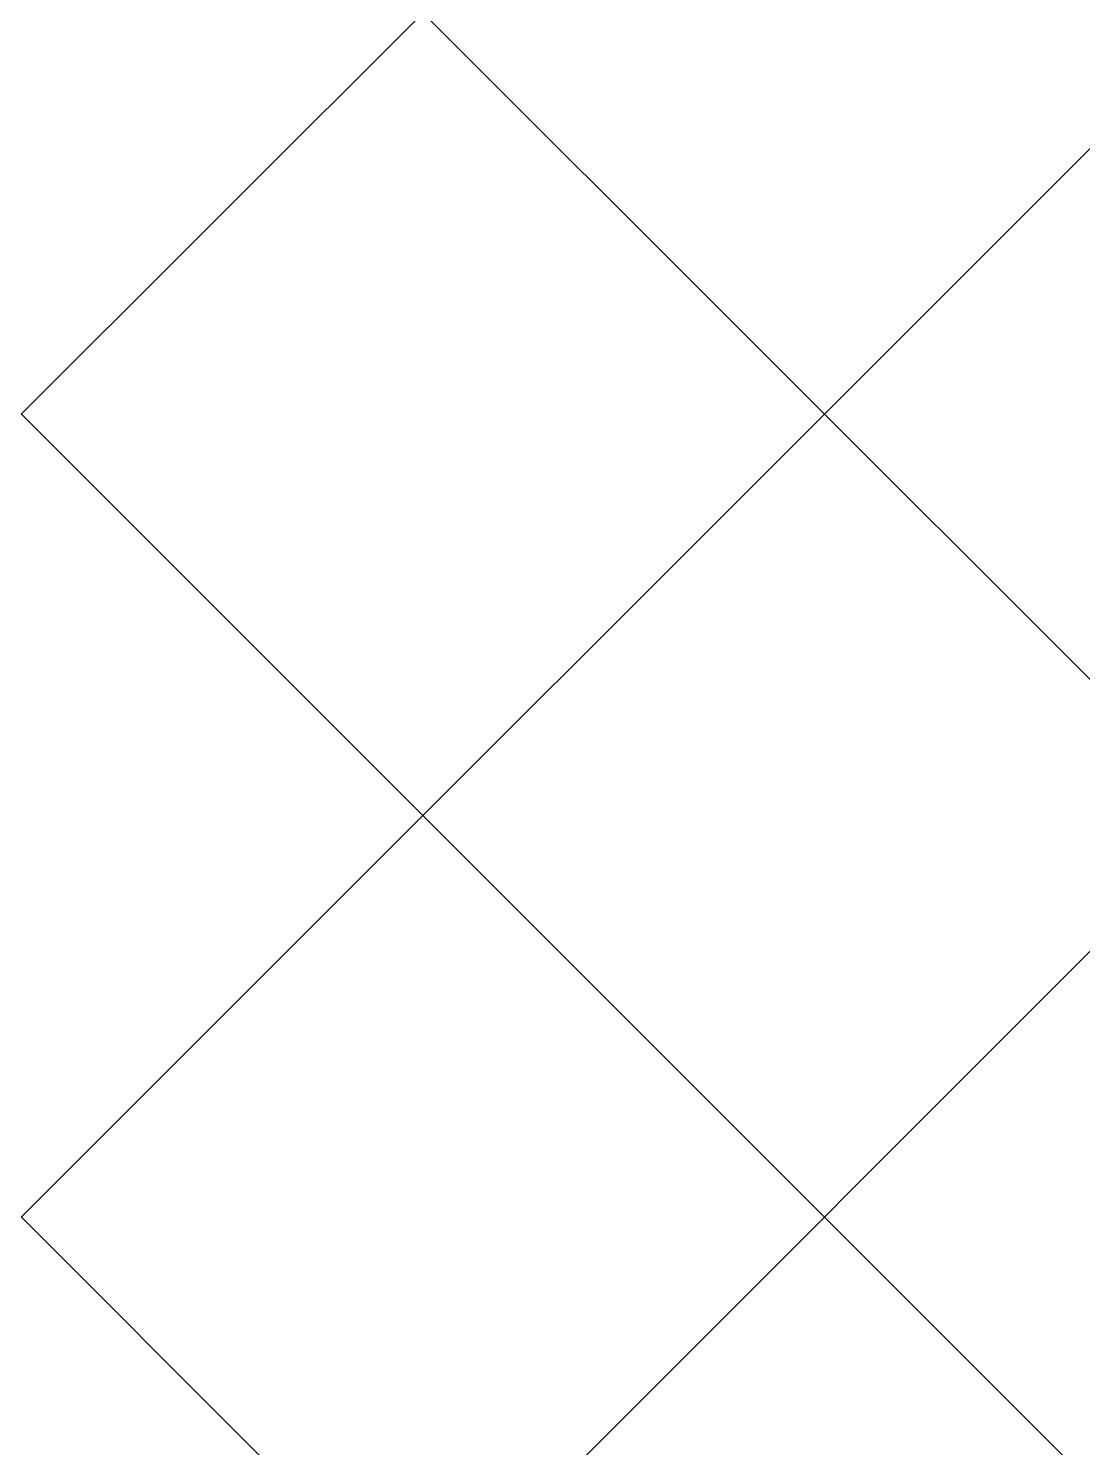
# Model space of a CAD drawing. Header units: millimetres. Extents: x -263990 to 193903, y -164417 to 240530.
# Drawn here: x -180646 to -179989, y -121063 to -120179 of the extents above; entities that cross this region are included whole.
import ezdxf

# ---------------------------------------------------------------- set-up
doc = ezdxf.new("R2010")
doc.units = ezdxf.units.MM
doc.header["$LTSCALE"] = 20
doc.layers.get('0').update_dxf_attribs({"lineweight": 0})

msp = doc.modelspace()

# ---------------------------------------------------------------- linework, layer by layer
at = {"color": 7, "linetype": 'Continuous', "lineweight": 13}
for p, q in [((-181206.03317, -120974.83979), (-179590.67385, -119359.48047)), ((-179534.97181, -121033.84116), (-181150.33113, -119418.48184)), ((-181206.03317, -121475.05843), (-179534.97181, -119803.99706)), ((-179542.47348, -121526.55813), (-181206.03317, -119862.99843)), ((-181206.03317, -121975.27706), (-179534.97181, -120304.2157)), ((-179534.97181, -122034.27843), (-181206.03317, -120363.21706))]:
    msp.add_line(p, q, dxfattribs=at)

doc.saveas('drawing.dxf')
